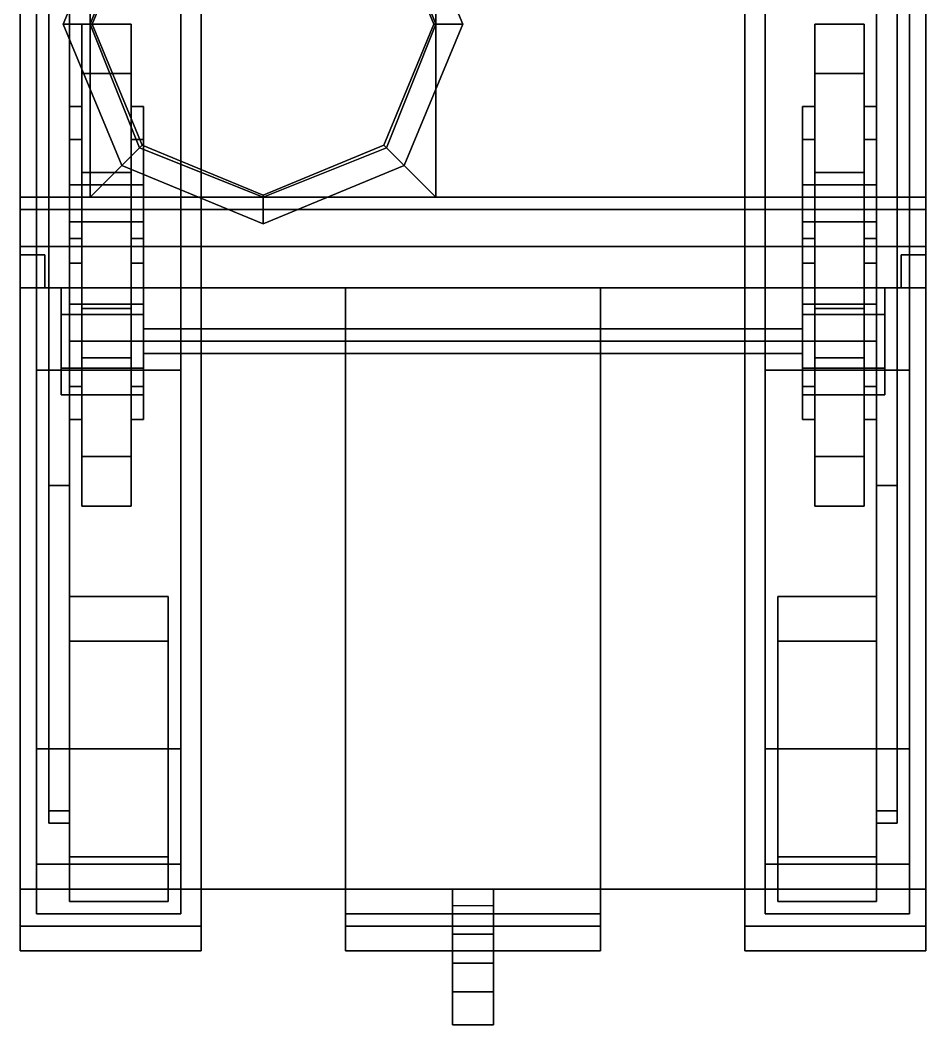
# Model space of a CAD drawing. Header units: millimetres. Extents: x -1.1 to 5.01, y -2.2 to 2.63.
# Drawn here: x -1.1 to 1.1, y -2.2 to 0.24 of the extents above; entities that cross this region are included whole.
import ezdxf

# ---------------------------------------------------------------- set-up
doc = ezdxf.new("R2010")
doc.units = ezdxf.units.MM
for name, color, linetype in [('balancier', 5, 'Continuous'), ('mudguard', 6, 'Continuous'), ('roof', 3, 'Continuous'), ('tracks', 1, 'Continuous'), ('wheels', 2, 'Continuous')]:
    doc.layers.add(name, color=color, linetype=linetype)

msp = doc.modelspace()

# ---------------------------------------------------------------- linework, layer by layer
for points in [[(-1.1, 1.87, 1.05), (-1.1, -1.87, 1.05), (-1.1, -1.87, 1.12), (-1.1, 1.87, 1.12)], [(1.1, 1.87, 1.05), (1.1, -1.87, 1.05), (-1.1, -1.87, 1.05), (-1.1, 1.87, 1.05)], [(-0.66, 1.87, 0.44), (-0.66, -1.87, 0.44), (-0.66, -1.87, 1.05), (-0.66, 1.87, 1.05)], [(0.66, 1.87, 0.44), (0.66, -1.87, 0.44), (-0.66, -1.87, 0.44), (-0.66, 1.87, 0.44)], [(0.66, -1.87, 1.05), (0.66, -1.87, 0.44), (0.66, 1.87, 0.44), (0.66, 1.87, 1.05)], [(1.1, -1.87, 1.12), (1.1, -1.87, 1.05), (1.1, 1.87, 1.05), (1.1, 1.87, 1.12)], [(-1.1, 1.8, 1.12), (-1.1, -0.22, 1.12), (1.1, -0.22, 1.12), (1.1, 1.8, 1.12)], [(-1.1, -0.31, 1.59), (-1.1, 1.8, 1.59), (-1.1, 1.8, 1.12), (-1.1, -0.22, 1.12)], [(-1.1, -0.22, 1.12), (-1.1, 1.8, 1.12), (-1.1, 1.8, 1.59), (-1.1, -0.31, 1.59)], [(1.1, -0.22, 1.12), (1.1, 1.8, 1.12), (1.1, 1.8, 1.59), (1.1, -0.31, 1.59)], [(1.1, -0.31, 1.59), (1.1, 1.8, 1.59), (1.1, 1.8, 1.12), (1.1, -0.22, 1.12)], [(-1.03, 1.21, 0.41), (-1.03, -0.89, 0.41), (-1.03, -0.89, 0.65), (-1.03, 1.21, 0.65)], [(-1.03, 1.21, 0.65), (-1.03, -0.89, 0.65), (-0.98, -0.89, 0.65), (-0.98, 1.21, 0.65)], [(-0.98, 1.21, 0.41), (-0.98, -0.89, 0.41), (-1.03, -0.89, 0.41), (-1.03, 1.21, 0.41)], [(-0.98, -0.89, 0.65), (-0.98, -0.89, 0.41), (-0.98, 1.21, 0.41), (-0.98, 1.21, 0.65)], [(0.98, 1.21, 0.41), (0.98, -0.89, 0.41), (0.98, -0.89, 0.65), (0.98, 1.21, 0.65)], [(1.03, 1.21, 0.41), (1.03, -0.89, 0.41), (0.98, -0.89, 0.41), (0.98, 1.21, 0.41)], [(0.98, 1.21, 0.65), (0.98, -0.89, 0.65), (1.03, -0.89, 0.65), (1.03, 1.21, 0.65)], [(1.03, -0.89, 0.65), (1.03, -0.89, 0.41), (1.03, 1.21, 0.41), (1.03, 1.21, 0.65)], [(-1.1, -0.22, 1.12), (-1.1, -1.87, 1.12), (-1.1, -1.87, 1.59), (-1.1, -0.31, 1.59)], [(1.1, -0.31, 1.59), (1.1, -0.22, 1.12), (-1.1, -0.22, 1.12), (-1.1, -0.31, 1.59)], [(1.1, -1.87, 1.59), (1.1, -1.87, 1.12), (1.1, -0.22, 1.12), (1.1, -0.31, 1.59)], [(-1.1, -0.31, 1.59), (-1.1, -1.87, 1.59), (1.1, -1.87, 1.59), (1.1, -0.31, 1.59)], [(-0.66, -0.41, 1.59), (-0.66, -1.87, 1.59), (-0.31, -1.87, 1.65), (-0.31, -0.41, 1.65)], [(0.31, -0.41, 1.65), (0.66, -0.41, 1.59), (-0.66, -0.41, 1.59), (-0.31, -0.41, 1.65)], [(-0.31, -0.41, 1.65), (-0.31, -1.87, 1.65), (0.31, -1.87, 1.65), (0.31, -0.41, 1.65)], [(0.31, -1.87, 1.65), (0.66, -1.87, 1.59), (0.66, -0.41, 1.59), (0.31, -0.41, 1.65)], [(-1.03, -0.89, 0.65), (-1.03, -0.89, 0.58), (-0.98, -0.89, 0.58), (-0.98, -0.89, 0.65)], [(-1.03, -0.89, 0.58), (-1.03, -1.71, 0.43), (-0.98, -1.71, 0.43), (-0.98, -0.89, 0.58)], [(-1.03, -0.89, 0.41), (-1.03, -1.68, 0.27), (-1.03, -1.71, 0.43), (-1.03, -0.89, 0.58)], [(-0.98, -0.89, 0.41), (-0.98, -1.68, 0.27), (-1.03, -1.68, 0.27), (-1.03, -0.89, 0.41)], [(-0.98, -1.71, 0.43), (-0.98, -1.68, 0.27), (-0.98, -0.89, 0.41), (-0.98, -0.89, 0.58)], [(0.98, -0.89, 0.65), (0.98, -0.89, 0.58), (1.03, -0.89, 0.58), (1.03, -0.89, 0.65)], [(0.98, -0.89, 0.41), (0.98, -1.68, 0.27), (0.98, -1.71, 0.43), (0.98, -0.89, 0.58)], [(0.98, -0.89, 0.58), (0.98, -1.71, 0.43), (1.03, -1.71, 0.43), (1.03, -0.89, 0.58)], [(1.03, -0.89, 0.41), (1.03, -1.68, 0.27), (0.98, -1.68, 0.27), (0.98, -0.89, 0.41)], [(1.03, -1.71, 0.43), (1.03, -1.68, 0.27), (1.03, -0.89, 0.41), (1.03, -0.89, 0.58)], [(-1.03, -1.71, 0.43), (-1.03, -1.68, 0.27), (-0.98, -1.68, 0.27), (-0.98, -1.71, 0.43)], [(0.98, -1.71, 0.43), (0.98, -1.68, 0.27), (1.03, -1.68, 0.27), (1.03, -1.71, 0.43)], [(-1.1, -1.87, 1.59), (-1.1, -1.87, 1.05), (1.1, -1.87, 1.05), (1.1, -1.87, 1.59)], [(-0.66, -1.87, 1.05), (-0.66, -1.87, 0.44), (0.66, -1.87, 0.44), (0.66, -1.87, 1.05)], [(-0.31, -1.87, 1.65), (-0.66, -1.87, 1.59), (0.66, -1.87, 1.59), (0.31, -1.87, 1.65)], [(-0.31, -1.87, 0.95), (-0.31, -1.93, 0.98), (-0.31, -1.96, 1.65), (-0.31, -1.87, 1.65)], [(-0.31, -1.87, 1.65), (-0.31, -1.96, 1.65), (0.31, -1.96, 1.65), (0.31, -1.87, 1.65)], [(0.31, -1.87, 0.95), (0.31, -1.93, 0.98), (-0.31, -1.93, 0.98), (-0.31, -1.87, 0.95)], [(-0.05, -1.98, 0.65), (-0.05, -1.87, 0.65), (-0.05, -1.87, 0.54), (-0.05, -1.98, 0.54)], [(0.05, -1.98, 0.65), (0.05, -1.87, 0.65), (-0.05, -1.87, 0.65), (-0.05, -1.98, 0.65)], [(0.05, -1.87, 0.54), (0.05, -1.87, 0.65), (0.05, -1.98, 0.65), (0.05, -1.98, 0.54)], [(0.31, -1.96, 1.65), (0.31, -1.93, 0.98), (0.31, -1.87, 0.95), (0.31, -1.87, 1.65)], [(-0.05, -1.98, 0.54), (-0.05, -1.91, 0.54), (0.05, -1.91, 0.54), (0.05, -1.98, 0.54)], [(-0.31, -1.93, 0.98), (-0.31, -2.02, 1.5), (-0.31, -2.02, 1.6), (-0.31, -1.96, 1.65)], [(0.31, -1.93, 0.98), (0.31, -2.02, 1.5), (-0.31, -2.02, 1.5), (-0.31, -1.93, 0.98)], [(0.31, -2.02, 1.6), (0.31, -2.02, 1.5), (0.31, -1.93, 0.98), (0.31, -1.96, 1.65)], [(-0.31, -1.96, 1.65), (-0.31, -2.02, 1.6), (0.31, -2.02, 1.6), (0.31, -1.96, 1.65)], [(-0.05, -2.05, 0.75), (-0.05, -1.98, 0.65), (-0.05, -1.98, 0.54), (-0.05, -2.05, 0.47)], [(0.05, -2.05, 0.75), (0.05, -1.98, 0.65), (-0.05, -1.98, 0.65), (-0.05, -2.05, 0.75)], [(-0.05, -2.05, 0.47), (-0.05, -1.98, 0.54), (0.05, -1.98, 0.54), (0.05, -2.05, 0.47)], [(0.05, -1.98, 0.54), (0.05, -1.98, 0.65), (0.05, -2.05, 0.75), (0.05, -2.05, 0.47)], [(-0.31, -2.02, 1.6), (-0.31, -2.02, 1.5), (0.31, -2.02, 1.5), (0.31, -2.02, 1.6)], [(0.05, -2.05, 0.57), (0.05, -2.05, 0.68), (-0.05, -2.05, 0.68), (-0.05, -2.05, 0.57)], [(0.05, -2.12, 0.75), (0.05, -2.05, 0.75), (-0.05, -2.05, 0.75), (-0.05, -2.12, 0.75)], [(-0.05, -2.12, 0.75), (-0.05, -2.05, 0.75), (-0.05, -2.05, 0.68), (-0.05, -2.12, 0.68)], [(-0.05, -2.12, 0.68), (-0.05, -2.05, 0.68), (0.05, -2.05, 0.68), (0.05, -2.12, 0.68)], [(-0.05, -2.12, 0.47), (-0.05, -2.05, 0.47), (0.05, -2.05, 0.47), (0.05, -2.12, 0.47)], [(-0.05, -2.12, 0.57), (-0.05, -2.05, 0.57), (-0.05, -2.05, 0.47), (-0.05, -2.12, 0.47)], [(0.05, -2.12, 0.57), (0.05, -2.05, 0.57), (-0.05, -2.05, 0.57), (-0.05, -2.12, 0.57)], [(0.05, -2.05, 0.68), (0.05, -2.05, 0.75), (0.05, -2.12, 0.75), (0.05, -2.12, 0.68)], [(0.05, -2.05, 0.47), (0.05, -2.05, 0.57), (0.05, -2.12, 0.57), (0.05, -2.12, 0.47)], [(-0.05, -2.12, 0.57), (-0.05, -2.12, 0.68), (0.05, -2.12, 0.68), (0.05, -2.12, 0.57)], [(-0.05, -2.2, 0.67), (-0.05, -2.12, 0.75), (-0.05, -2.12, 0.47), (-0.05, -2.2, 0.54)], [(0.05, -2.2, 0.67), (0.05, -2.12, 0.75), (-0.05, -2.12, 0.75), (-0.05, -2.2, 0.67)], [(-0.05, -2.2, 0.54), (-0.05, -2.12, 0.47), (0.05, -2.12, 0.47), (0.05, -2.2, 0.54)], [(0.05, -2.12, 0.47), (0.05, -2.12, 0.75), (0.05, -2.2, 0.67), (0.05, -2.2, 0.54)], [(0.05, -2.2, 0.54), (0.05, -2.2, 0.67), (-0.05, -2.2, 0.67), (-0.05, -2.2, 0.54)]]:
    msp.add_3dface(points)
at = {"layer": 'balancier'}
for points in [[(-0.95, 0.03, 0.3), (-0.95, 0.03, 0.2), (-0.98, 0.03, 0.2), (-0.98, 0.03, 0.3)], [(-0.98, 0.03, 0.2), (-0.98, -0.05, 0.2), (-0.98, -0.05, 0.3), (-0.98, 0.03, 0.3)], [(-0.95, 0.03, 0.2), (-0.95, -0.05, 0.2), (-0.98, -0.05, 0.2), (-0.98, 0.03, 0.2)], [(-0.98, 0.03, 0.3), (-0.98, -0.05, 0.3), (-0.95, -0.05, 0.3), (-0.95, 0.03, 0.3)], [(-0.95, -0.05, 0.3), (-0.95, -0.05, 0.2), (-0.95, 0.03, 0.2), (-0.95, 0.03, 0.3)], [(-0.83, 0.03, 0.2), (-0.83, -0.05, 0.2), (-0.83, -0.05, 0.3), (-0.83, 0.03, 0.3)], [(-0.8, 0.03, 0.3), (-0.8, 0.03, 0.2), (-0.83, 0.03, 0.2), (-0.83, 0.03, 0.3)], [(-0.8, 0.03, 0.2), (-0.8, -0.05, 0.2), (-0.83, -0.05, 0.2), (-0.83, 0.03, 0.2)], [(-0.83, 0.03, 0.3), (-0.83, -0.05, 0.3), (-0.8, -0.05, 0.3), (-0.8, 0.03, 0.3)], [(-0.8, -0.05, 0.3), (-0.8, -0.05, 0.2), (-0.8, 0.03, 0.2), (-0.8, 0.03, 0.3)], [(0.83, 0.03, 0.3), (0.83, 0.03, 0.2), (0.8, 0.03, 0.2), (0.8, 0.03, 0.3)], [(0.8, 0.03, 0.2), (0.8, -0.05, 0.2), (0.8, -0.05, 0.3), (0.8, 0.03, 0.3)], [(0.83, 0.03, 0.2), (0.83, -0.05, 0.2), (0.8, -0.05, 0.2), (0.8, 0.03, 0.2)], [(0.8, 0.03, 0.3), (0.8, -0.05, 0.3), (0.83, -0.05, 0.3), (0.83, 0.03, 0.3)], [(0.83, -0.05, 0.3), (0.83, -0.05, 0.2), (0.83, 0.03, 0.2), (0.83, 0.03, 0.3)], [(0.95, 0.03, 0.2), (0.95, -0.05, 0.2), (0.95, -0.05, 0.3), (0.95, 0.03, 0.3)], [(0.98, 0.03, 0.3), (0.98, 0.03, 0.2), (0.95, 0.03, 0.2), (0.95, 0.03, 0.3)], [(0.98, 0.03, 0.2), (0.98, -0.05, 0.2), (0.95, -0.05, 0.2), (0.95, 0.03, 0.2)], [(0.95, 0.03, 0.3), (0.95, -0.05, 0.3), (0.98, -0.05, 0.3), (0.98, 0.03, 0.3)], [(0.98, -0.05, 0.3), (0.98, -0.05, 0.2), (0.98, 0.03, 0.2), (0.98, 0.03, 0.3)], [(-0.98, -0.05, 0.23), (-0.98, -0.29, 0.25), (-0.98, -0.29, 0.35), (-0.98, -0.05, 0.29)], [(-0.98, -0.05, 0.3), (-0.98, -0.05, 0.2), (-0.95, -0.05, 0.2), (-0.95, -0.05, 0.3)], [(-0.95, -0.05, 0.23), (-0.95, -0.29, 0.25), (-0.98, -0.29, 0.25), (-0.98, -0.05, 0.23)], [(-0.98, -0.05, 0.29), (-0.98, -0.29, 0.35), (-0.95, -0.29, 0.35), (-0.95, -0.05, 0.29)], [(-0.95, -0.29, 0.35), (-0.95, -0.29, 0.25), (-0.95, -0.05, 0.23), (-0.95, -0.05, 0.29)], [(-0.83, -0.05, 0.3), (-0.83, -0.05, 0.2), (-0.8, -0.05, 0.2), (-0.8, -0.05, 0.3)], [(-0.83, -0.05, 0.23), (-0.83, -0.29, 0.25), (-0.83, -0.29, 0.35), (-0.83, -0.05, 0.29)], [(-0.8, -0.05, 0.23), (-0.8, -0.29, 0.25), (-0.83, -0.29, 0.25), (-0.83, -0.05, 0.23)], [(-0.83, -0.05, 0.29), (-0.83, -0.29, 0.35), (-0.8, -0.29, 0.35), (-0.8, -0.05, 0.29)], [(-0.8, -0.29, 0.35), (-0.8, -0.29, 0.25), (-0.8, -0.05, 0.23), (-0.8, -0.05, 0.29)], [(0.8, -0.05, 0.23), (0.8, -0.29, 0.25), (0.8, -0.29, 0.35), (0.8, -0.05, 0.29)], [(0.8, -0.05, 0.3), (0.8, -0.05, 0.2), (0.83, -0.05, 0.2), (0.83, -0.05, 0.3)], [(0.83, -0.05, 0.23), (0.83, -0.29, 0.25), (0.8, -0.29, 0.25), (0.8, -0.05, 0.23)], [(0.8, -0.05, 0.29), (0.8, -0.29, 0.35), (0.83, -0.29, 0.35), (0.83, -0.05, 0.29)], [(0.83, -0.29, 0.35), (0.83, -0.29, 0.25), (0.83, -0.05, 0.23), (0.83, -0.05, 0.29)], [(0.95, -0.05, 0.3), (0.95, -0.05, 0.2), (0.98, -0.05, 0.2), (0.98, -0.05, 0.3)], [(0.95, -0.05, 0.23), (0.95, -0.29, 0.25), (0.95, -0.29, 0.35), (0.95, -0.05, 0.29)], [(0.98, -0.05, 0.23), (0.98, -0.29, 0.25), (0.95, -0.29, 0.25), (0.95, -0.05, 0.23)], [(0.95, -0.05, 0.29), (0.95, -0.29, 0.35), (0.98, -0.29, 0.35), (0.98, -0.05, 0.29)], [(0.98, -0.29, 0.35), (0.98, -0.29, 0.25), (0.98, -0.05, 0.23), (0.98, -0.05, 0.29)], [(-0.98, -0.54, 0.48), (-0.98, -0.16, 0.48), (-0.98, -0.25, 0.3241), (-0.98, -0.45, 0.3241)], [(-0.8, -0.16, 0.48), (-0.8, -0.25, 0.3241), (-0.98, -0.25, 0.3241), (-0.98, -0.16, 0.48)], [(-0.8, -0.25, 0.6359), (-0.8, -0.16, 0.48), (-0.98, -0.16, 0.48), (-0.98, -0.25, 0.6359)], [(-0.8, -0.16, 0.48), (-0.8, -0.54, 0.48), (-0.8, -0.45, 0.3241), (-0.8, -0.25, 0.3241)], [(-0.8, -0.25, 0.6359), (-0.8, -0.45, 0.6359), (-0.8, -0.54, 0.48), (-0.8, -0.16, 0.48)], [(0.8, -0.54, 0.48), (0.8, -0.16, 0.48), (0.8, -0.25, 0.3241), (0.8, -0.45, 0.3241)], [(0.8, -0.25, 0.3241), (0.8, -0.16, 0.48), (0.98, -0.16, 0.48), (0.98, -0.25, 0.3241)], [(0.8, -0.45, 0.6359), (0.8, -0.25, 0.6359), (0.8, -0.16, 0.48), (0.8, -0.54, 0.48)], [(0.8, -0.16, 0.48), (0.8, -0.25, 0.6359), (0.98, -0.25, 0.6359), (0.98, -0.16, 0.48)], [(0.98, -0.16, 0.48), (0.98, -0.54, 0.48), (0.98, -0.45, 0.3241), (0.98, -0.25, 0.3241)], [(-0.8, -0.25, 0.3241), (-0.8, -0.45, 0.3241), (-0.98, -0.45, 0.3241), (-0.98, -0.25, 0.3241)], [(-0.8, -0.45, 0.6359), (-0.8, -0.25, 0.6359), (-0.98, -0.25, 0.6359), (-0.98, -0.45, 0.6359)], [(0.8, -0.45, 0.3241), (0.8, -0.25, 0.3241), (0.98, -0.25, 0.3241), (0.98, -0.45, 0.3241)], [(0.8, -0.25, 0.6359), (0.8, -0.45, 0.6359), (0.98, -0.45, 0.6359), (0.98, -0.25, 0.6359)], [(-0.95, -0.29, 0.33), (-0.95, -0.29, 0.23), (-0.98, -0.29, 0.23), (-0.98, -0.29, 0.33)], [(-0.98, -0.29, 0.23), (-0.98, -0.35, 0.2), (-0.98, -0.35, 0.33), (-0.98, -0.29, 0.33)], [(-0.95, -0.29, 0.23), (-0.95, -0.35, 0.2), (-0.98, -0.35, 0.2), (-0.98, -0.29, 0.23)], [(-0.95, -0.35, 0.33), (-0.95, -0.35, 0.2), (-0.95, -0.29, 0.23), (-0.95, -0.29, 0.33)], [(-0.83, -0.29, 0.23), (-0.83, -0.35, 0.2), (-0.83, -0.35, 0.33), (-0.83, -0.29, 0.33)], [(-0.8, -0.29, 0.33), (-0.8, -0.29, 0.23), (-0.83, -0.29, 0.23), (-0.83, -0.29, 0.33)], [(-0.8, -0.29, 0.23), (-0.8, -0.35, 0.2), (-0.83, -0.35, 0.2), (-0.83, -0.29, 0.23)], [(-0.8, -0.35, 0.33), (-0.8, -0.35, 0.2), (-0.8, -0.29, 0.23), (-0.8, -0.29, 0.33)], [(0.8, -0.29, 0.33), (0.8, -0.29, 0.23), (0.8, -0.35, 0.2), (0.8, -0.35, 0.33)], [(0.83, -0.29, 0.33), (0.83, -0.29, 0.23), (0.8, -0.29, 0.23), (0.8, -0.29, 0.33)], [(0.8, -0.35, 0.2), (0.8, -0.29, 0.23), (0.83, -0.29, 0.23), (0.83, -0.35, 0.2)], [(0.83, -0.35, 0.2), (0.83, -0.29, 0.23), (0.83, -0.29, 0.33), (0.83, -0.35, 0.33)], [(0.98, -0.29, 0.33), (0.98, -0.29, 0.23), (0.95, -0.29, 0.23), (0.95, -0.29, 0.33)], [(0.95, -0.29, 0.33), (0.95, -0.29, 0.23), (0.95, -0.35, 0.2), (0.95, -0.35, 0.33)], [(0.95, -0.35, 0.2), (0.95, -0.29, 0.23), (0.98, -0.29, 0.23), (0.98, -0.35, 0.2)], [(0.98, -0.35, 0.2), (0.98, -0.29, 0.23), (0.98, -0.29, 0.33), (0.98, -0.35, 0.33)], [(-0.98, -0.35, 0.2), (-0.98, -0.41, 0.23), (-0.98, -0.41, 0.33), (-0.98, -0.35, 0.33)], [(-0.95, -0.35, 0.2), (-0.95, -0.41, 0.23), (-0.98, -0.41, 0.23), (-0.98, -0.35, 0.2)], [(-0.95, -0.41, 0.33), (-0.95, -0.41, 0.23), (-0.95, -0.35, 0.2), (-0.95, -0.35, 0.33)], [(-0.83, -0.35, 0.2), (-0.83, -0.41, 0.23), (-0.83, -0.41, 0.33), (-0.83, -0.35, 0.33)], [(-0.8, -0.35, 0.2), (-0.8, -0.41, 0.23), (-0.83, -0.41, 0.23), (-0.83, -0.35, 0.2)], [(-0.8, -0.41, 0.33), (-0.8, -0.41, 0.23), (-0.8, -0.35, 0.2), (-0.8, -0.35, 0.33)], [(0.8, -0.35, 0.33), (0.8, -0.35, 0.2), (0.8, -0.41, 0.23), (0.8, -0.41, 0.33)], [(0.8, -0.41, 0.23), (0.8, -0.35, 0.2), (0.83, -0.35, 0.2), (0.83, -0.41, 0.23)], [(0.83, -0.41, 0.23), (0.83, -0.35, 0.2), (0.83, -0.35, 0.33), (0.83, -0.41, 0.33)], [(0.95, -0.35, 0.33), (0.95, -0.35, 0.2), (0.95, -0.41, 0.23), (0.95, -0.41, 0.33)], [(0.95, -0.41, 0.23), (0.95, -0.35, 0.2), (0.98, -0.35, 0.2), (0.98, -0.41, 0.23)], [(0.98, -0.41, 0.23), (0.98, -0.35, 0.2), (0.98, -0.35, 0.33), (0.98, -0.41, 0.33)], [(-0.98, -0.41, 0.35), (-0.98, -0.41, 0.25), (-0.98, -0.65, 0.23), (-0.98, -0.65, 0.29)], [(-0.98, -0.41, 0.33), (-0.98, -0.41, 0.23), (-0.95, -0.41, 0.23), (-0.95, -0.41, 0.33)], [(-0.98, -0.65, 0.23), (-0.98, -0.41, 0.25), (-0.95, -0.41, 0.25), (-0.95, -0.65, 0.23)], [(-0.95, -0.65, 0.29), (-0.95, -0.41, 0.35), (-0.98, -0.41, 0.35), (-0.98, -0.65, 0.29)], [(-0.95, -0.65, 0.23), (-0.95, -0.41, 0.25), (-0.95, -0.41, 0.35), (-0.95, -0.65, 0.29)], [(-0.83, -0.41, 0.33), (-0.83, -0.41, 0.23), (-0.8, -0.41, 0.23), (-0.8, -0.41, 0.33)], [(-0.83, -0.41, 0.35), (-0.83, -0.41, 0.25), (-0.83, -0.65, 0.23), (-0.83, -0.65, 0.29)], [(-0.83, -0.65, 0.23), (-0.83, -0.41, 0.25), (-0.8, -0.41, 0.25), (-0.8, -0.65, 0.23)], [(-0.8, -0.65, 0.29), (-0.8, -0.41, 0.35), (-0.83, -0.41, 0.35), (-0.83, -0.65, 0.29)], [(-0.8, -0.65, 0.23), (-0.8, -0.41, 0.25), (-0.8, -0.41, 0.35), (-0.8, -0.65, 0.29)], [(0.8, -0.41, 0.33), (0.8, -0.41, 0.23), (0.83, -0.41, 0.23), (0.83, -0.41, 0.33)], [(0.8, -0.41, 0.35), (0.8, -0.41, 0.25), (0.8, -0.65, 0.23), (0.8, -0.65, 0.29)], [(0.8, -0.65, 0.23), (0.8, -0.41, 0.25), (0.83, -0.41, 0.25), (0.83, -0.65, 0.23)], [(0.83, -0.65, 0.29), (0.83, -0.41, 0.35), (0.8, -0.41, 0.35), (0.8, -0.65, 0.29)], [(0.83, -0.65, 0.23), (0.83, -0.41, 0.25), (0.83, -0.41, 0.35), (0.83, -0.65, 0.29)], [(0.95, -0.41, 0.35), (0.95, -0.41, 0.25), (0.95, -0.65, 0.23), (0.95, -0.65, 0.29)], [(0.95, -0.41, 0.33), (0.95, -0.41, 0.23), (0.98, -0.41, 0.23), (0.98, -0.41, 0.33)], [(0.95, -0.65, 0.23), (0.95, -0.41, 0.25), (0.98, -0.41, 0.25), (0.98, -0.65, 0.23)], [(0.98, -0.65, 0.29), (0.98, -0.41, 0.35), (0.95, -0.41, 0.35), (0.95, -0.65, 0.29)], [(0.98, -0.65, 0.23), (0.98, -0.41, 0.25), (0.98, -0.41, 0.35), (0.98, -0.65, 0.29)], [(-0.8, -0.45, 0.3241), (-0.8, -0.54, 0.48), (-0.98, -0.54, 0.48), (-0.98, -0.45, 0.3241)], [(-0.8, -0.54, 0.48), (-0.8, -0.45, 0.6359), (-0.98, -0.45, 0.6359), (-0.98, -0.54, 0.48)], [(0.8, -0.54, 0.48), (0.8, -0.45, 0.3241), (0.98, -0.45, 0.3241), (0.98, -0.54, 0.48)], [(0.8, -0.45, 0.6359), (0.8, -0.54, 0.48), (0.98, -0.54, 0.48), (0.98, -0.45, 0.6359)], [(-0.98, -0.65, 0.3), (-0.98, -0.65, 0.2), (-0.98, -0.73, 0.2), (-0.98, -0.73, 0.3)], [(-0.95, -0.65, 0.3), (-0.95, -0.65, 0.2), (-0.98, -0.65, 0.2), (-0.98, -0.65, 0.3)], [(-0.98, -0.73, 0.2), (-0.98, -0.65, 0.2), (-0.95, -0.65, 0.2), (-0.95, -0.73, 0.2)], [(-0.95, -0.73, 0.3), (-0.95, -0.65, 0.3), (-0.98, -0.65, 0.3), (-0.98, -0.73, 0.3)], [(-0.95, -0.73, 0.2), (-0.95, -0.65, 0.2), (-0.95, -0.65, 0.3), (-0.95, -0.73, 0.3)], [(-0.8, -0.65, 0.3), (-0.8, -0.65, 0.2), (-0.83, -0.65, 0.2), (-0.83, -0.65, 0.3)], [(-0.83, -0.65, 0.3), (-0.83, -0.65, 0.2), (-0.83, -0.73, 0.2), (-0.83, -0.73, 0.3)], [(-0.83, -0.73, 0.2), (-0.83, -0.65, 0.2), (-0.8, -0.65, 0.2), (-0.8, -0.73, 0.2)], [(-0.8, -0.73, 0.3), (-0.8, -0.65, 0.3), (-0.83, -0.65, 0.3), (-0.83, -0.73, 0.3)], [(-0.8, -0.73, 0.2), (-0.8, -0.65, 0.2), (-0.8, -0.65, 0.3), (-0.8, -0.73, 0.3)], [(0.83, -0.65, 0.3), (0.83, -0.65, 0.2), (0.8, -0.65, 0.2), (0.8, -0.65, 0.3)], [(0.8, -0.65, 0.3), (0.8, -0.65, 0.2), (0.8, -0.73, 0.2), (0.8, -0.73, 0.3)], [(0.8, -0.73, 0.2), (0.8, -0.65, 0.2), (0.83, -0.65, 0.2), (0.83, -0.73, 0.2)], [(0.83, -0.73, 0.3), (0.83, -0.65, 0.3), (0.8, -0.65, 0.3), (0.8, -0.73, 0.3)], [(0.83, -0.73, 0.2), (0.83, -0.65, 0.2), (0.83, -0.65, 0.3), (0.83, -0.73, 0.3)], [(0.95, -0.65, 0.3), (0.95, -0.65, 0.2), (0.95, -0.73, 0.2), (0.95, -0.73, 0.3)], [(0.98, -0.65, 0.3), (0.98, -0.65, 0.2), (0.95, -0.65, 0.2), (0.95, -0.65, 0.3)], [(0.95, -0.73, 0.2), (0.95, -0.65, 0.2), (0.98, -0.65, 0.2), (0.98, -0.73, 0.2)], [(0.98, -0.73, 0.3), (0.98, -0.65, 0.3), (0.95, -0.65, 0.3), (0.95, -0.73, 0.3)], [(0.98, -0.73, 0.2), (0.98, -0.65, 0.2), (0.98, -0.65, 0.3), (0.98, -0.73, 0.3)], [(-0.98, -0.73, 0.3), (-0.98, -0.73, 0.2), (-0.95, -0.73, 0.2), (-0.95, -0.73, 0.3)], [(-0.83, -0.73, 0.3), (-0.83, -0.73, 0.2), (-0.8, -0.73, 0.2), (-0.8, -0.73, 0.3)], [(0.8, -0.73, 0.3), (0.8, -0.73, 0.2), (0.83, -0.73, 0.2), (0.83, -0.73, 0.3)], [(0.95, -0.73, 0.3), (0.95, -0.73, 0.2), (0.98, -0.73, 0.2), (0.98, -0.73, 0.3)]]:
    msp.add_3dface(points, dxfattribs=at)
at = {"layer": 'mudguard'}
for points in [[(-1.1, -1.49, 1.02), (-1.1, -1.49, 1.05), (-1.1, -1.87, 1.05), (-1.1, -1.6, 0.99)], [(-1.1, -1.6, 0.99), (-1.1, -1.87, 1.05), (-1.1, -1.49, 1.05), (-1.1, -1.49, 1.02)], [(1.1, -1.49, 1.02), (1.1, -1.49, 1.05), (1.1, -1.87, 1.05), (1.1, -1.6, 0.99)], [(1.1, -1.6, 0.99), (1.1, -1.87, 1.05), (1.1, -1.49, 1.05), (1.1, -1.49, 1.02)], [(-1.1, -1.94, 0.88), (-1.1, -1.6, 0.99), (-1.1, -1.87, 1.05), (-1.1, -1.96, 0.97)], [(-1.1, -1.96, 0.97), (-1.1, -1.87, 1.05), (-1.1, -1.6, 0.99), (-1.1, -1.94, 0.88)], [(1.1, -1.94, 0.88), (1.1, -1.6, 0.99), (1.1, -1.87, 1.05), (1.1, -1.96, 0.97)], [(1.1, -1.96, 0.97), (1.1, -1.87, 1.05), (1.1, -1.6, 0.99), (1.1, -1.94, 0.88)], [(-0.66, -1.96, 0.97), (-0.66, -1.87, 1.05), (-1.1, -1.87, 1.05), (-1.1, -1.96, 0.97)], [(-1.1, -1.96, 0.97), (-1.1, -1.87, 1.05), (-0.66, -1.87, 1.05), (-0.66, -1.96, 0.97)], [(-0.66, -2.02, 0.88), (-0.66, -1.96, 0.97), (-0.66, -1.87, 1.05), (-0.66, -1.87, 0.88)], [(-0.66, -1.87, 0.88), (-0.66, -1.87, 1.05), (-0.66, -1.96, 0.97), (-0.66, -2.02, 0.88)], [(-0.66, -2.02, 0.44), (-0.66, -1.87, 0.44), (-0.66, -1.87, 0.88), (-0.66, -2.02, 0.88)], [(-0.66, -2.02, 0.88), (-0.66, -1.87, 0.88), (-0.66, -1.87, 0.44), (-0.66, -2.02, 0.44)], [(0.66, -2.02, 0.88), (0.66, -1.96, 0.97), (0.66, -1.87, 1.05), (0.66, -1.87, 0.88)], [(0.66, -1.87, 0.88), (0.66, -1.87, 1.05), (0.66, -1.96, 0.97), (0.66, -2.02, 0.88)], [(0.66, -2.02, 0.44), (0.66, -1.87, 0.44), (0.66, -1.87, 0.88), (0.66, -2.02, 0.88)], [(0.66, -2.02, 0.88), (0.66, -1.87, 0.88), (0.66, -1.87, 0.44), (0.66, -2.02, 0.44)], [(0.66, -1.96, 0.97), (0.66, -1.87, 1.05), (1.1, -1.87, 1.05), (1.1, -1.96, 0.97)], [(1.1, -1.96, 0.97), (1.1, -1.87, 1.05), (0.66, -1.87, 1.05), (0.66, -1.96, 0.97)], [(-1.1, -1.96, 0.97), (-1.1, -1.96, 0.97), (-1.1, -1.94, 0.88), (-1.1, -2.02, 0.88)], [(-1.1, -2.02, 0.88), (-1.1, -1.94, 0.88), (-1.1, -1.96, 0.97)], [(1.1, -2.02, 0.88), (1.1, -1.94, 0.88), (1.1, -1.96, 0.97)], [(1.1, -1.96, 0.97), (1.1, -1.96, 0.97), (1.1, -1.94, 0.88), (1.1, -2.02, 0.88)], [(-1.1, -2.02, 0.88), (-1.1, -1.96, 0.97), (-0.66, -1.96, 0.97), (-0.66, -2.02, 0.88)], [(-0.66, -2.02, 0.88), (-0.66, -1.96, 0.97), (-1.1, -1.96, 0.97), (-1.1, -2.02, 0.88)], [(1.1, -2.02, 0.88), (1.1, -1.96, 0.97), (0.66, -1.96, 0.97), (0.66, -2.02, 0.88)], [(0.66, -2.02, 0.88), (0.66, -1.96, 0.97), (1.1, -1.96, 0.97), (1.1, -2.02, 0.88)], [(-1.1, -2.02, 0.88), (-1.1, -2.02, 0.44), (-0.66, -2.02, 0.44), (-0.66, -2.02, 0.88)], [(-0.66, -2.02, 0.88), (-0.66, -2.02, 0.44), (-1.1, -2.02, 0.44), (-1.1, -2.02, 0.88)], [(1.1, -2.02, 0.88), (1.1, -2.02, 0.44), (0.66, -2.02, 0.44), (0.66, -2.02, 0.88)], [(0.66, -2.02, 0.88), (0.66, -2.02, 0.44), (1.1, -2.02, 0.44), (1.1, -2.02, 0.88)]]:
    msp.add_3dface(points, dxfattribs=at)
at = {"layer": 'roof'}
for points in [[(-1.1, -0.19, 2.11), (-0.93, -0.19, 2.11), (-0.93, 0.65, 2.11), (-1.1, 0.65, 2.11)], [(-1.1, 0.65, 2.11), (-1.1, 0.65, 2.04), (-1.1, -0.19, 2.04), (-1.1, -0.19, 2.11)], [(-1.1, 0.65, 2.04), (-0.93, 0.65, 2.04), (-0.93, -0.19, 2.04), (-1.1, -0.19, 2.04)], [(-0.93, 0.23, 2.11), (-0.81, 0.53, 2.11), (-0.81, 0.53, 2.11), (-0.93, 0.65, 2.11)], [(-0.93, 0.65, 2.04), (-0.81, 0.53, 2.04), (-0.93, 0.23, 2.04)], [(-0.21, 0.53, 2.11), (-0.09, 0.23, 2.11), (-0.09, 0.65, 2.11), (-0.21, 0.53, 2.11)], [(-0.21, 0.53, 2.04), (-0.09, 0.65, 2.04), (-0.09, 0.23, 2.04), (-0.21, 0.53, 2.04)], [(-0.09, 0.65, 2.04), (1.1, 0.65, 2.04), (1.1, -0.19, 2.04), (-0.09, -0.19, 2.04)], [(-0.09, -0.19, 2.11), (1.1, -0.19, 2.11), (1.1, 0.65, 2.11), (-0.09, 0.65, 2.11)], [(1.1, -0.19, 2.11), (1.1, -0.19, 2.04), (1.1, 0.65, 2.04), (1.1, 0.65, 2.11)], [(-0.8529, 0.5729, 2.11), (-0.995, 0.23, 2.11), (-0.995, 0.23, 2.19), (-0.8529, 0.5729, 2.19)], [(-0.8529, 0.5729, 2.19), (-0.995, 0.23, 2.19), (-0.925, 0.23, 2.19), (-0.8034, 0.5234, 2.19)], [(-0.025, 0.23, 2.19), (-0.1671, 0.5729, 2.19), (-0.2166, 0.5234, 2.19), (-0.095, 0.23, 2.19)], [(-0.025, 0.23, 2.11), (-0.1671, 0.5729, 2.11), (-0.1671, 0.5729, 2.19), (-0.025, 0.23, 2.19)], [(-0.93, 0.23, 2.04), (-0.81, 0.53, 2.04), (-0.81, 0.53, 2.11), (-0.93, 0.23, 2.11)], [(-0.925, 0.23, 2.11), (-0.8034, 0.5234, 2.11), (-0.8034, 0.5234, 2.19), (-0.925, 0.23, 2.19)], [(-0.2166, 0.5234, 2.11), (-0.095, 0.23, 2.11), (-0.095, 0.23, 2.19), (-0.2166, 0.5234, 2.19)], [(-0.21, 0.53, 2.04), (-0.09, 0.23, 2.04), (-0.09, 0.23, 2.11), (-0.21, 0.53, 2.11)], [(-0.995, 0.23, 2.11), (-0.8529, -0.1129, 2.11), (-0.8529, -0.1129, 2.19), (-0.995, 0.23, 2.19)], [(-0.995, 0.23, 2.19), (-0.8529, -0.1129, 2.19), (-0.8034, -0.0634, 2.19), (-0.925, 0.23, 2.19)], [(-0.81, -0.07, 2.11), (-0.81, -0.07, 2.04), (-0.93, 0.23, 2.04), (-0.93, 0.23, 2.11)], [(-0.93, -0.19, 2.11), (-0.81, -0.07, 2.11), (-0.93, 0.23, 2.11)], [(-0.93, 0.23, 2.04), (-0.93, 0.23, 2.04), (-0.81, -0.07, 2.04), (-0.93, -0.19, 2.04)], [(-0.8034, -0.0634, 2.11), (-0.925, 0.23, 2.11), (-0.925, 0.23, 2.19), (-0.8034, -0.0634, 2.19)], [(-0.095, 0.23, 2.11), (-0.2166, -0.0634, 2.11), (-0.2166, -0.0634, 2.19), (-0.095, 0.23, 2.19)], [(-0.1671, -0.1129, 2.19), (-0.025, 0.23, 2.19), (-0.095, 0.23, 2.19), (-0.2166, -0.0634, 2.19)], [(-0.21, -0.07, 2.11), (-0.09, -0.19, 2.11), (-0.09, 0.23, 2.11), (-0.21, -0.07, 2.11)], [(-0.09, 0.23, 2.11), (-0.09, 0.23, 2.04), (-0.21, -0.07, 2.04), (-0.21, -0.07, 2.11)], [(-0.21, -0.07, 2.04), (-0.09, 0.23, 2.04), (-0.09, -0.19, 2.04), (-0.21, -0.07, 2.04)], [(-0.1671, -0.1129, 2.11), (-0.025, 0.23, 2.11), (-0.025, 0.23, 2.19), (-0.1671, -0.1129, 2.19)], [(-0.93, -0.19, 2.11), (-0.51, -0.19, 2.11), (-0.81, -0.07, 2.11)], [(-0.81, -0.07, 2.04), (-0.81, -0.07, 2.04), (-0.51, -0.19, 2.04), (-0.93, -0.19, 2.04)], [(-0.8529, -0.1129, 2.19), (-0.51, -0.255, 2.19), (-0.51, -0.185, 2.19), (-0.8034, -0.0634, 2.19)], [(-0.51, -0.19, 2.11), (-0.51, -0.19, 2.04), (-0.81, -0.07, 2.04), (-0.81, -0.07, 2.11)], [(-0.51, -0.185, 2.11), (-0.8034, -0.0634, 2.11), (-0.8034, -0.0634, 2.19), (-0.51, -0.185, 2.19)], [(-0.2166, -0.0634, 2.11), (-0.51, -0.185, 2.11), (-0.51, -0.185, 2.19), (-0.2166, -0.0634, 2.19)], [(-0.51, -0.255, 2.19), (-0.1671, -0.1129, 2.19), (-0.2166, -0.0634, 2.19), (-0.51, -0.185, 2.19)], [(-0.21, -0.07, 2.11), (-0.21, -0.07, 2.04), (-0.51, -0.19, 2.04), (-0.51, -0.19, 2.11)], [(-0.51, -0.19, 2.11), (-0.09, -0.19, 2.11), (-0.21, -0.07, 2.11), (-0.51, -0.19, 2.11)], [(-0.51, -0.19, 2.04), (-0.21, -0.07, 2.04), (-0.09, -0.19, 2.04), (-0.51, -0.19, 2.04)], [(-0.8529, -0.1129, 2.11), (-0.51, -0.255, 2.11), (-0.51, -0.255, 2.19), (-0.8529, -0.1129, 2.19)], [(-0.51, -0.255, 2.11), (-0.1671, -0.1129, 2.11), (-0.1671, -0.1129, 2.19), (-0.51, -0.255, 2.19)], [(-1.1, -0.19, 2.04), (1.1, -0.19, 2.04), (1.1, -0.41, 2.04), (-1.1, -0.41, 2.04)], [(-1.1, -0.19, 2.11), (-1.1, -0.19, 2.04), (-1.1, -0.41, 2.04), (-1.1, -0.41, 2.11)], [(-1.1, -0.41, 2.11), (1.1, -0.41, 2.11), (1.1, -0.19, 2.11), (-1.1, -0.19, 2.11)], [(1.1, -0.41, 2.11), (1.1, -0.41, 2.04), (1.1, -0.19, 2.04), (1.1, -0.19, 2.11)], [(-1.1, -0.33, 1.59), (-1.1, -0.41, 1.59), (-1.1, -0.41, 2.04), (-1.1, -0.33, 2.04)], [(-1.04, -0.33, 2.04), (-1.04, -0.33, 1.59), (-1.1, -0.33, 1.59), (-1.1, -0.33, 2.04)], [(-1.04, -0.41, 2.04), (-1.04, -0.41, 1.59), (-1.04, -0.33, 1.59), (-1.04, -0.33, 2.04)], [(1.04, -0.33, 1.59), (1.04, -0.41, 1.59), (1.04, -0.41, 2.04), (1.04, -0.33, 2.04)], [(1.1, -0.33, 2.04), (1.1, -0.33, 1.59), (1.04, -0.33, 1.59), (1.04, -0.33, 2.04)], [(1.1, -0.41, 2.04), (1.1, -0.41, 1.59), (1.1, -0.33, 1.59), (1.1, -0.33, 2.04)], [(-1.1, -0.41, 2.04), (1.1, -0.41, 2.04), (1.1, -0.41, 2.11), (-1.1, -0.41, 2.11)], [(-1.1, -0.41, 2.04), (-1.1, -0.41, 1.59), (-1.04, -0.41, 1.59), (-1.04, -0.41, 2.04)], [(1.04, -0.41, 2.04), (1.04, -0.41, 1.59), (1.1, -0.41, 1.59), (1.1, -0.41, 2.04)]]:
    msp.add_3dface(points, dxfattribs=at)
at = {"layer": 'tracks'}
for points in [[(-0.71, -1.53), (-0.71, 1.33), (-1.06, 1.33), (-1.06, -1.53)], [(-1.06, -1.53), (-1.06, 1.33), (-0.71, 1.33), (-0.71, -1.53)], [(0.71, -1.53), (0.71, 1.33), (1.06, 1.33), (1.06, -1.53)], [(1.06, -1.53), (1.06, 1.33), (0.71, 1.33), (0.71, -1.53)], [(-0.71, 0.75, 0.95), (-0.71, -0.61, 0.96), (-1.06, -0.61, 0.96), (-1.06, 0.75, 0.95)], [(-1.06, 0.75, 0.95), (-1.06, -0.61, 0.96), (-0.71, -0.61, 0.96), (-0.71, 0.75, 0.95)], [(1.06, 0.75, 0.95), (1.06, -0.61, 0.96), (0.71, -0.61, 0.96), (0.71, 0.75, 0.95)], [(0.71, 0.75, 0.95), (0.71, -0.61, 0.96), (1.06, -0.61, 0.96), (1.06, 0.75, 0.95)], [(-1.06, -0.61, 0.96), (-1.06, -1.53, 0.78), (-0.71, -1.53, 0.78), (-0.71, -0.61, 0.96)], [(-0.71, -0.61, 0.96), (-0.71, -1.53, 0.78), (-1.06, -1.53, 0.78), (-1.06, -0.61, 0.96)], [(0.71, -0.61, 0.96), (0.71, -1.53, 0.78), (1.06, -1.53, 0.78), (1.06, -0.61, 0.96)], [(1.06, -0.61, 0.96), (1.06, -1.53, 0.78), (0.71, -1.53, 0.78), (0.71, -0.61, 0.96)], [(-0.71, -1.81, 0.1), (-0.71, -1.53), (-1.06, -1.53), (-1.06, -1.81, 0.1)], [(-1.06, -1.81, 0.1), (-1.06, -1.53), (-0.71, -1.53), (-0.71, -1.81, 0.1)], [(-1.06, -1.53, 0.78), (-1.06, -1.81, 0.66), (-0.71, -1.81, 0.66), (-0.71, -1.53, 0.78)], [(-0.71, -1.53, 0.78), (-0.71, -1.81, 0.66), (-1.06, -1.81, 0.66), (-1.06, -1.53, 0.78)], [(1.06, -1.81, 0.1), (1.06, -1.53), (0.71, -1.53), (0.71, -1.81, 0.1)], [(0.71, -1.81, 0.1), (0.71, -1.53), (1.06, -1.53), (1.06, -1.81, 0.1)], [(0.71, -1.53, 0.78), (0.71, -1.81, 0.66), (1.06, -1.81, 0.66), (1.06, -1.53, 0.78)], [(1.06, -1.53, 0.78), (1.06, -1.81, 0.66), (0.71, -1.81, 0.66), (0.71, -1.53, 0.78)], [(-1.06, -1.93, 0.38), (-1.06, -1.81, 0.1), (-0.71, -1.81, 0.1), (-0.71, -1.93, 0.38)], [(-0.71, -1.93, 0.38), (-0.71, -1.81, 0.1), (-1.06, -1.81, 0.1), (-1.06, -1.93, 0.38)], [(-0.71, -1.81, 0.66), (-0.71, -1.93, 0.38), (-1.06, -1.93, 0.38), (-1.06, -1.81, 0.66)], [(-1.06, -1.81, 0.66), (-1.06, -1.93, 0.38), (-0.71, -1.93, 0.38), (-0.71, -1.81, 0.66)], [(1.06, -1.81, 0.66), (1.06, -1.93, 0.38), (0.71, -1.93, 0.38), (0.71, -1.81, 0.66)], [(0.71, -1.81, 0.66), (0.71, -1.93, 0.38), (1.06, -1.93, 0.38), (1.06, -1.81, 0.66)], [(0.71, -1.93, 0.38), (0.71, -1.81, 0.1), (1.06, -1.81, 0.1), (1.06, -1.93, 0.38)], [(1.06, -1.93, 0.38), (1.06, -1.81, 0.1), (0.71, -1.81, 0.1), (0.71, -1.93, 0.38)]]:
    msp.add_3dface(points, dxfattribs=at)
at = {"layer": 'wheels'}
for points in [[(-0.83, 0.23, 0.25), (-0.83, 0.11, 0.0422), (-0.95, 0.11, 0.0422), (-0.95, 0.23, 0.25)], [(-0.95, -0.25, 0.25), (-0.95, 0.23, 0.25), (-0.95, 0.11, 0.0422), (-0.95, -0.13, 0.0422)], [(-0.95, -0.13, 0.4578), (-0.95, 0.11, 0.4578), (-0.95, 0.23, 0.25), (-0.95, -0.25, 0.25)], [(-0.83, 0.11, 0.4578), (-0.83, 0.23, 0.25), (-0.95, 0.23, 0.25), (-0.95, 0.11, 0.4578)], [(-0.83, -0.13, 0.4578), (-0.83, 0.11, 0.0422), (-0.83, 0.23, 0.25), (-0.83, 0.11, 0.4578)], [(0.95, 0.23, 0.25), (0.95, 0.11, 0.0422), (0.83, 0.11, 0.0422), (0.83, 0.23, 0.25)], [(0.83, -0.25, 0.25), (0.83, 0.23, 0.25), (0.83, 0.11, 0.0422), (0.83, -0.13, 0.0422)], [(0.83, -0.13, 0.4578), (0.83, 0.11, 0.4578), (0.83, 0.23, 0.25), (0.83, -0.25, 0.25)], [(0.95, 0.11, 0.4578), (0.95, 0.23, 0.25), (0.83, 0.23, 0.25), (0.83, 0.11, 0.4578)], [(0.95, -0.13, 0.4578), (0.95, 0.11, 0.0422), (0.95, 0.23, 0.25), (0.95, 0.11, 0.4578)], [(-0.83, 0.11, 0.0422), (-0.83, -0.13, 0.0422), (-0.95, -0.13, 0.0422), (-0.95, 0.11, 0.0422)], [(-0.83, -0.13, 0.4578), (-0.83, 0.11, 0.4578), (-0.95, 0.11, 0.4578), (-0.95, -0.13, 0.4578)], [(-0.83, -0.25, 0.25), (-0.83, -0.13, 0.0422), (-0.83, 0.11, 0.0422), (-0.83, -0.13, 0.4578)], [(0.95, 0.11, 0.0422), (0.95, -0.13, 0.0422), (0.83, -0.13, 0.0422), (0.83, 0.11, 0.0422)], [(0.95, -0.13, 0.4578), (0.95, 0.11, 0.4578), (0.83, 0.11, 0.4578), (0.83, -0.13, 0.4578)], [(0.95, -0.25, 0.25), (0.95, -0.13, 0.0422), (0.95, 0.11, 0.0422), (0.95, -0.13, 0.4578)], [(-0.83, -0.13, 0.0422), (-0.83, -0.25, 0.25), (-0.95, -0.25, 0.25), (-0.95, -0.13, 0.0422)], [(-0.83, -0.25, 0.25), (-0.83, -0.13, 0.4578), (-0.95, -0.13, 0.4578), (-0.95, -0.25, 0.25)], [(0.95, -0.13, 0.0422), (0.95, -0.25, 0.25), (0.83, -0.25, 0.25), (0.83, -0.13, 0.0422)], [(0.95, -0.25, 0.25), (0.95, -0.13, 0.4578), (0.83, -0.13, 0.4578), (0.83, -0.25, 0.25)], [(-0.8, -0.475, 0.9326), (-0.8, -0.41, 0.82), (-1, -0.41, 0.82), (-1, -0.475, 0.9326)], [(-0.8, -0.41, 0.82), (-0.8, -0.475, 0.7074), (-1, -0.475, 0.7074), (-1, -0.41, 0.82)], [(-1, -0.605, 0.9326), (-1, -0.475, 0.9326), (-1, -0.41, 0.82), (-1, -0.67, 0.82)], [(-1, -0.67, 0.82), (-1, -0.41, 0.82), (-1, -0.475, 0.7074), (-1, -0.605, 0.7074)], [(-0.8, -0.605, 0.9326), (-0.8, -0.475, 0.7074), (-0.8, -0.41, 0.82), (-0.8, -0.475, 0.9326)], [(0.8, -0.605, 0.9326), (0.8, -0.475, 0.9326), (0.8, -0.41, 0.82), (0.8, -0.67, 0.82)], [(1, -0.475, 0.9326), (1, -0.41, 0.82), (0.8, -0.41, 0.82), (0.8, -0.475, 0.9326)], [(0.8, -0.67, 0.82), (0.8, -0.41, 0.82), (0.8, -0.475, 0.7074), (0.8, -0.605, 0.7074)], [(1, -0.41, 0.82), (1, -0.475, 0.7074), (0.8, -0.475, 0.7074), (0.8, -0.41, 0.82)], [(1, -0.605, 0.9326), (1, -0.475, 0.7074), (1, -0.41, 0.82), (1, -0.475, 0.9326)], [(-0.83, -0.58, 0.4578), (-0.83, -0.46, 0.25), (-0.95, -0.46, 0.25), (-0.95, -0.58, 0.4578)], [(-0.95, -0.82, 0.4578), (-0.95, -0.58, 0.4578), (-0.95, -0.46, 0.25), (-0.95, -0.94, 0.25)], [(-0.95, -0.94, 0.25), (-0.95, -0.46, 0.25), (-0.95, -0.58, 0.0422), (-0.95, -0.82, 0.0422)], [(-0.83, -0.46, 0.25), (-0.83, -0.58, 0.0422), (-0.95, -0.58, 0.0422), (-0.95, -0.46, 0.25)], [(-0.83, -0.82, 0.4578), (-0.83, -0.58, 0.0422), (-0.83, -0.46, 0.25), (-0.83, -0.58, 0.4578)], [(0.95, -0.58, 0.4578), (0.95, -0.46, 0.25), (0.83, -0.46, 0.25), (0.83, -0.58, 0.4578)], [(0.83, -0.82, 0.4578), (0.83, -0.58, 0.4578), (0.83, -0.46, 0.25), (0.83, -0.94, 0.25)], [(0.83, -0.94, 0.25), (0.83, -0.46, 0.25), (0.83, -0.58, 0.0422), (0.83, -0.82, 0.0422)], [(0.95, -0.46, 0.25), (0.95, -0.58, 0.0422), (0.83, -0.58, 0.0422), (0.83, -0.46, 0.25)], [(0.95, -0.82, 0.4578), (0.95, -0.58, 0.0422), (0.95, -0.46, 0.25), (0.95, -0.58, 0.4578)], [(-0.8, -0.605, 0.9326), (-0.8, -0.475, 0.9326), (-1, -0.475, 0.9326), (-1, -0.605, 0.9326)], [(-0.8, -0.475, 0.7074), (-0.8, -0.605, 0.7074), (-1, -0.605, 0.7074), (-1, -0.475, 0.7074)], [(-0.8, -0.67, 0.82), (-0.8, -0.605, 0.7074), (-0.8, -0.475, 0.7074), (-0.8, -0.605, 0.9326)], [(1, -0.475, 0.7074), (1, -0.605, 0.7074), (0.8, -0.605, 0.7074), (0.8, -0.475, 0.7074)], [(1, -0.605, 0.9326), (1, -0.475, 0.9326), (0.8, -0.475, 0.9326), (0.8, -0.605, 0.9326)], [(1, -0.67, 0.82), (1, -0.605, 0.7074), (1, -0.475, 0.7074), (1, -0.605, 0.9326)], [(0.8, -0.51, 0.82), (0.8, -0.54, 0.79), (-0.8, -0.54, 0.79), (-0.8, -0.51, 0.82)], [(0.8, -0.54, 0.85), (0.8, -0.51, 0.82), (-0.8, -0.51, 0.82), (-0.8, -0.54, 0.85)], [(0.8, -0.54, 0.79), (0.8, -0.57, 0.82), (-0.8, -0.57, 0.82), (-0.8, -0.54, 0.79)], [(0.8, -0.57, 0.82), (0.8, -0.54, 0.85), (-0.8, -0.54, 0.85), (-0.8, -0.57, 0.82)], [(-0.83, -0.58, 0.0422), (-0.83, -0.82, 0.0422), (-0.95, -0.82, 0.0422), (-0.95, -0.58, 0.0422)], [(-0.83, -0.82, 0.4578), (-0.83, -0.58, 0.4578), (-0.95, -0.58, 0.4578), (-0.95, -0.82, 0.4578)], [(-0.83, -0.94, 0.25), (-0.83, -0.82, 0.0422), (-0.83, -0.58, 0.0422), (-0.83, -0.82, 0.4578)], [(0.95, -0.58, 0.0422), (0.95, -0.82, 0.0422), (0.83, -0.82, 0.0422), (0.83, -0.58, 0.0422)], [(0.95, -0.82, 0.4578), (0.95, -0.58, 0.4578), (0.83, -0.58, 0.4578), (0.83, -0.82, 0.4578)], [(0.95, -0.94, 0.25), (0.95, -0.82, 0.0422), (0.95, -0.58, 0.0422), (0.95, -0.82, 0.4578)], [(-0.8, -0.67, 0.82), (-0.8, -0.605, 0.9326), (-1, -0.605, 0.9326), (-1, -0.67, 0.82)], [(-0.8, -0.605, 0.7074), (-0.8, -0.67, 0.82), (-1, -0.67, 0.82), (-1, -0.605, 0.7074)], [(1, -0.67, 0.82), (1, -0.605, 0.9326), (0.8, -0.605, 0.9326), (0.8, -0.67, 0.82)], [(1, -0.605, 0.7074), (1, -0.67, 0.82), (0.8, -0.67, 0.82), (0.8, -0.605, 0.7074)], [(-0.83, -0.94, 0.25), (-0.83, -0.82, 0.4578), (-0.95, -0.82, 0.4578), (-0.95, -0.94, 0.25)], [(-0.83, -0.82, 0.0422), (-0.83, -0.94, 0.25), (-0.95, -0.94, 0.25), (-0.95, -0.82, 0.0422)], [(0.95, -0.94, 0.25), (0.95, -0.82, 0.4578), (0.83, -0.82, 0.4578), (0.83, -0.94, 0.25)], [(0.95, -0.82, 0.0422), (0.95, -0.94, 0.25), (0.83, -0.94, 0.25), (0.83, -0.82, 0.0422)], [(-0.74, -1.2684, 0.6416), (-0.74, -1.16, 0.38), (-0.98, -1.16, 0.38), (-0.98, -1.2684, 0.6416)], [(-0.74, -1.16, 0.38), (-0.74, -1.2684, 0.1184), (-0.98, -1.2684, 0.1184), (-0.98, -1.16, 0.38)], [(-0.98, -1.9, 0.38), (-0.98, -1.2684, 0.6416), (-0.98, -1.16, 0.38), (-0.98, -1.7916, 0.1184)], [(-0.98, -1.7916, 0.1184), (-0.98, -1.16, 0.38), (-0.98, -1.2684, 0.1184), (-0.98, -1.53, 0.01)], [(-0.74, -1.7916, 0.6416), (-0.74, -1.16, 0.38), (-0.74, -1.2684, 0.6416), (-0.74, -1.53, 0.75)], [(-0.74, -1.9, 0.38), (-0.74, -1.2684, 0.1184), (-0.74, -1.16, 0.38), (-0.74, -1.7916, 0.6416)], [(0.74, -1.7916, 0.1184), (0.74, -1.16, 0.38), (0.74, -1.2684, 0.1184), (0.74, -1.53, 0.01)], [(0.98, -1.2684, 0.6416), (0.98, -1.16, 0.38), (0.74, -1.16, 0.38), (0.74, -1.2684, 0.6416)], [(0.74, -1.9, 0.38), (0.74, -1.2684, 0.6416), (0.74, -1.16, 0.38), (0.74, -1.7916, 0.1184)], [(0.98, -1.16, 0.38), (0.98, -1.2684, 0.1184), (0.74, -1.2684, 0.1184), (0.74, -1.16, 0.38)], [(0.98, -1.7916, 0.6416), (0.98, -1.16, 0.38), (0.98, -1.2684, 0.6416), (0.98, -1.53, 0.75)], [(0.98, -1.9, 0.38), (0.98, -1.2684, 0.1184), (0.98, -1.16, 0.38), (0.98, -1.7916, 0.6416)], [(-0.74, -1.53, 0.75), (-0.74, -1.2684, 0.6416), (-0.98, -1.2684, 0.6416), (-0.98, -1.53, 0.75)], [(-0.74, -1.2684, 0.1184), (-0.74, -1.53, 0.01), (-0.98, -1.53, 0.01), (-0.98, -1.2684, 0.1184)], [(-0.98, -1.7916, 0.6416), (-0.98, -1.53, 0.75), (-0.98, -1.2684, 0.6416), (-0.98, -1.9, 0.38)], [(-0.74, -1.7916, 0.1184), (-0.74, -1.53, 0.01), (-0.74, -1.2684, 0.1184), (-0.74, -1.9, 0.38)], [(0.98, -1.2684, 0.1184), (0.98, -1.53, 0.01), (0.74, -1.53, 0.01), (0.74, -1.2684, 0.1184)], [(0.74, -1.7916, 0.6416), (0.74, -1.53, 0.75), (0.74, -1.2684, 0.6416), (0.74, -1.9, 0.38)], [(0.98, -1.53, 0.75), (0.98, -1.2684, 0.6416), (0.74, -1.2684, 0.6416), (0.74, -1.53, 0.75)], [(0.98, -1.7916, 0.1184), (0.98, -1.53, 0.01), (0.98, -1.2684, 0.1184), (0.98, -1.9, 0.38)], [(-0.74, -1.7916, 0.6416), (-0.74, -1.53, 0.75), (-0.98, -1.53, 0.75), (-0.98, -1.7916, 0.6416)], [(-0.74, -1.53, 0.01), (-0.74, -1.7916, 0.1184), (-0.98, -1.7916, 0.1184), (-0.98, -1.53, 0.01)], [(0.98, -1.53, 0.01), (0.98, -1.7916, 0.1184), (0.74, -1.7916, 0.1184), (0.74, -1.53, 0.01)], [(0.98, -1.7916, 0.6416), (0.98, -1.53, 0.75), (0.74, -1.53, 0.75), (0.74, -1.7916, 0.6416)], [(-0.74, -1.9, 0.38), (-0.74, -1.7916, 0.6416), (-0.98, -1.7916, 0.6416), (-0.98, -1.9, 0.38)], [(-0.74, -1.7916, 0.1184), (-0.74, -1.9, 0.38), (-0.98, -1.9, 0.38), (-0.98, -1.7916, 0.1184)], [(0.98, -1.9, 0.38), (0.98, -1.7916, 0.6416), (0.74, -1.7916, 0.6416), (0.74, -1.9, 0.38)], [(0.98, -1.7916, 0.1184), (0.98, -1.9, 0.38), (0.74, -1.9, 0.38), (0.74, -1.7916, 0.1184)]]:
    msp.add_3dface(points, dxfattribs=at)

doc.saveas('drawing.dxf')
